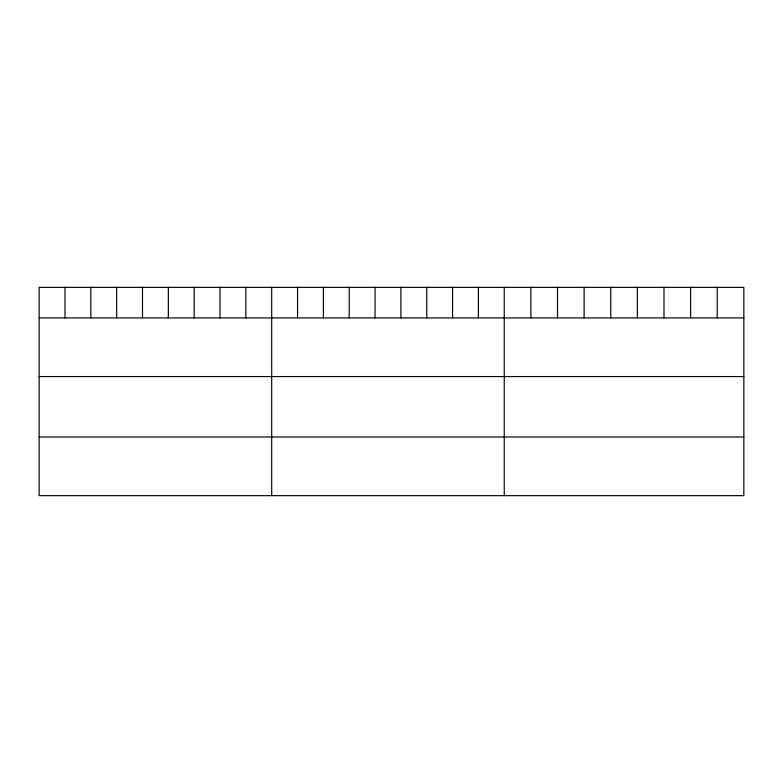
<?xml version="1.0" encoding="UTF-8"?>
<svg xmlns="http://www.w3.org/2000/svg" width="783" height="783" viewBox="0 0 783 783"><rect width="100%" height="100%" fill="white"/><g stroke="black" fill="none" stroke-linecap="round" stroke-linejoin="round"><path stroke-width="1.17" d="M743.85 317.908L743.85 495.649L39.15 495.649L39.15 287.351L743.85 287.351L743.85 317.908L39.15 317.908M39.15 376.564L743.85 376.564M39.15 436.992L743.85 436.992M717.228 287.351L717.228 317.908M690.606 287.351L690.606 317.908M663.984 287.351L663.984 317.908M637.362 287.351L637.362 317.908M610.74 287.351L610.74 317.908M584.118 287.351L584.118 317.908M557.496 287.351L557.496 317.908M530.874 287.351L530.874 317.908M504.252 287.351L504.252 495.649M478.413 287.351L478.413 317.908M452.574 287.351L452.574 317.908M426.735 287.351L426.735 317.908M400.896 287.351L400.896 317.908M375.057 287.351L375.057 317.908M349.218 287.351L349.218 317.908M323.379 287.351L323.379 317.908M297.54 287.351L297.54 317.908M271.701 287.351L271.701 495.649M245.862 287.351L245.862 317.908M220.023 287.351L220.023 317.908M194.184 287.351L194.184 317.908M168.345 287.351L168.345 317.908M142.506 287.351L142.506 317.908M116.667 287.351L116.667 317.908M90.828 287.351L90.828 317.908M64.989 287.351L64.989 317.908"/></g></svg>
